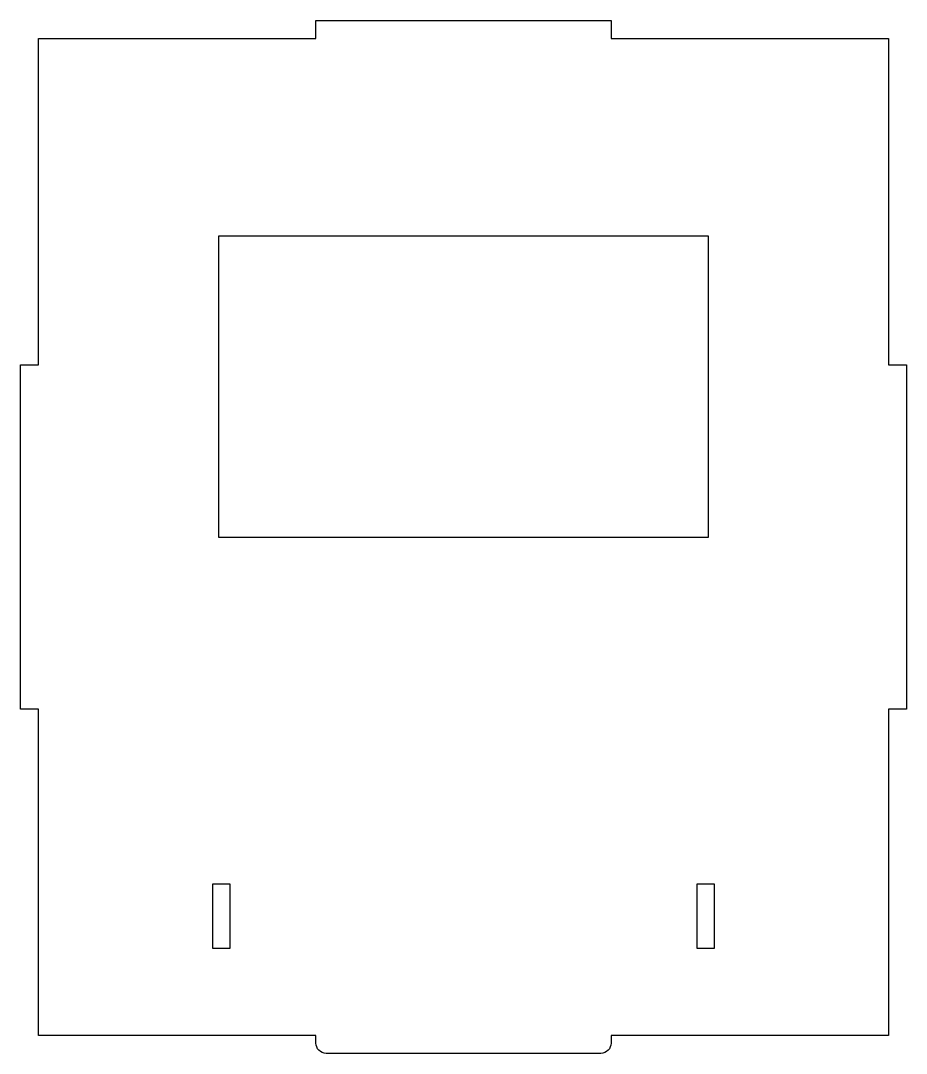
# Model space of a CAD drawing. Header units: millimetres. Extents: x 0 to 300, y 0 to 350.
import ezdxf

# ---------------------------------------------------------------- set-up
doc = ezdxf.new("R2010")
doc.units = ezdxf.units.MM
doc.layers.get('0').update_dxf_attribs({"linetype": 'CONTINUOUS'})

msp = doc.modelspace()

# ---------------------------------------------------------------- linework, layer by layer
msp.add_lwpolyline([(103.5, 0, -0.414214), (100, 3.5), (100, 6), (6, 6), (6, 116.67), (0, 116.67), (0, 233.33), (6, 233.33), (6, 344), (100, 344), (100, 350), (200, 350), (200, 344), (294, 344), (294, 233.33), (300, 233.33), (300, 116.67), (294, 116.67), (294, 6), (200, 6), (200, 3.5, -0.414214), (196.5, 0)], format="xyb", close=True)
for points in [[(233, 277), (67, 277), (67, 175), (233, 175)], [(65, 35.67), (71, 35.67), (71, 57.33), (65, 57.33)], [(229, 35.67), (235, 35.67), (235, 57.33), (229, 57.33)]]:
    msp.add_lwpolyline(points, close=True)

doc.saveas('drawing.dxf')
